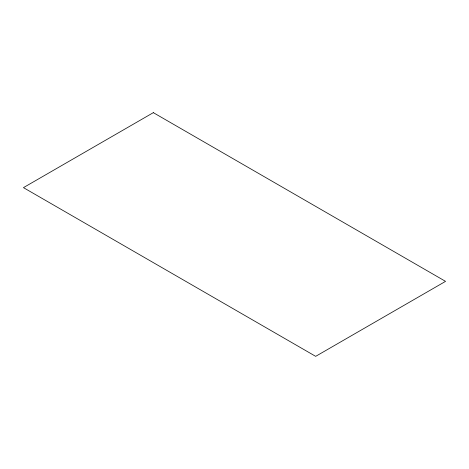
<?xml version="1.0" encoding="UTF-8"?>
<svg xmlns="http://www.w3.org/2000/svg" width="469" height="469" viewBox="0 0 469 469"><rect width="100%" height="100%" fill="white"/><g stroke="black" fill="none" stroke-linecap="round" stroke-linejoin="round"><path stroke-width="0.7" d="M153.328 112.654L23.45 187.635L315.672 356.346L445.55 281.365L153.328 112.654"/></g></svg>
